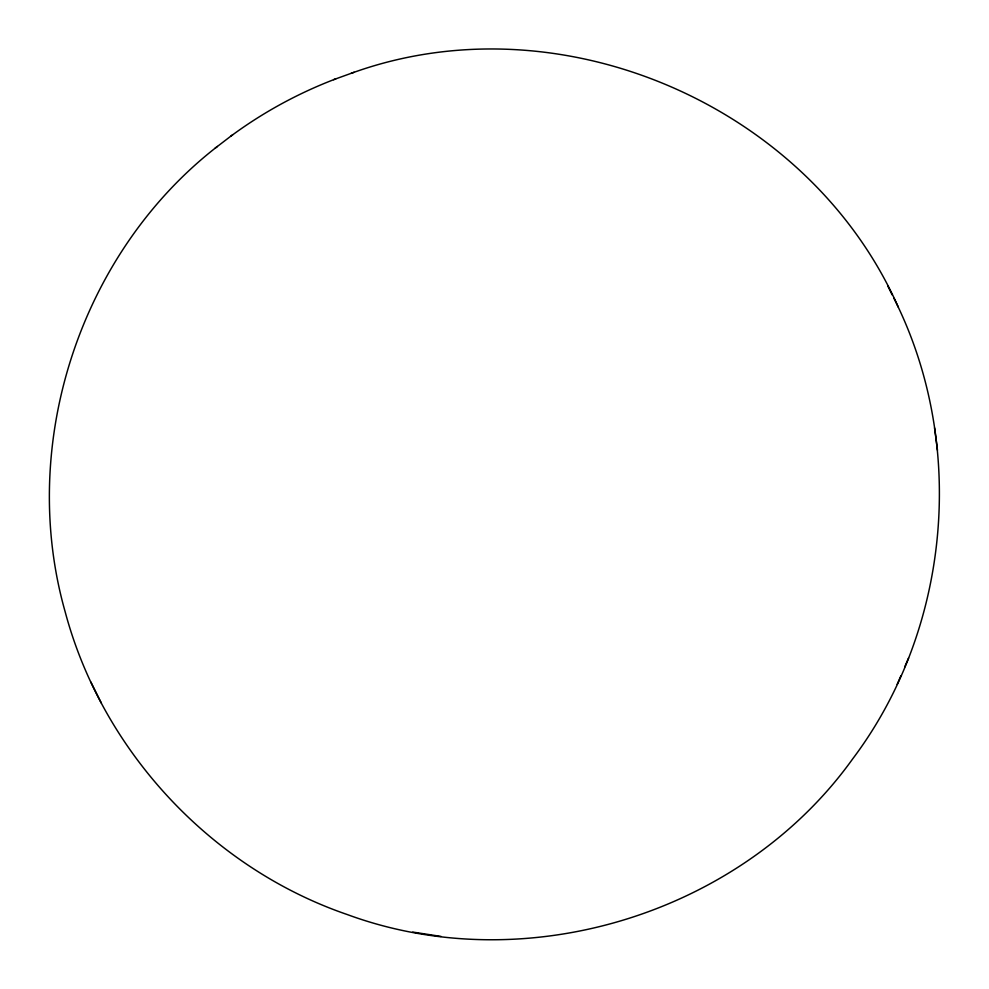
<?xml version="1.0" encoding="UTF-8"?>
<svg xmlns="http://www.w3.org/2000/svg" width="989" height="989" viewBox="0 0 989 989"><rect width="100%" height="100%" fill="white"/><g stroke="black" fill="none" stroke-linecap="round" stroke-linejoin="round"><path stroke-width="1.48" d="M217.382 146.459C79.8 253.036 17.715 444.506 65.138 611.721C102.188 750.824 211.04 867.798 347.238 914.541C526.111 980.272 741.762 913.749 852.703 758.86C950.689 628.707 967.267 443.69 893.932 298.295M897.159 684.363L900.88 675.833M904.638 667.081L908.57 658.056M230.944 136.086C263.049 112.35 298.443 93.065 335.778 78.873M215.033 148.276L232.699 134.727M351.219 73.31C559.378 -2.473 808.779 105.094 898.284 307.097M333.59 79.664L354.099 72.271M412.759 932.071L441.069 936.435M90.877 682.064L101.286 702.981M887.85 286.13L892.214 294.945M937.485 450.193L934.531 427.829"/></g></svg>
